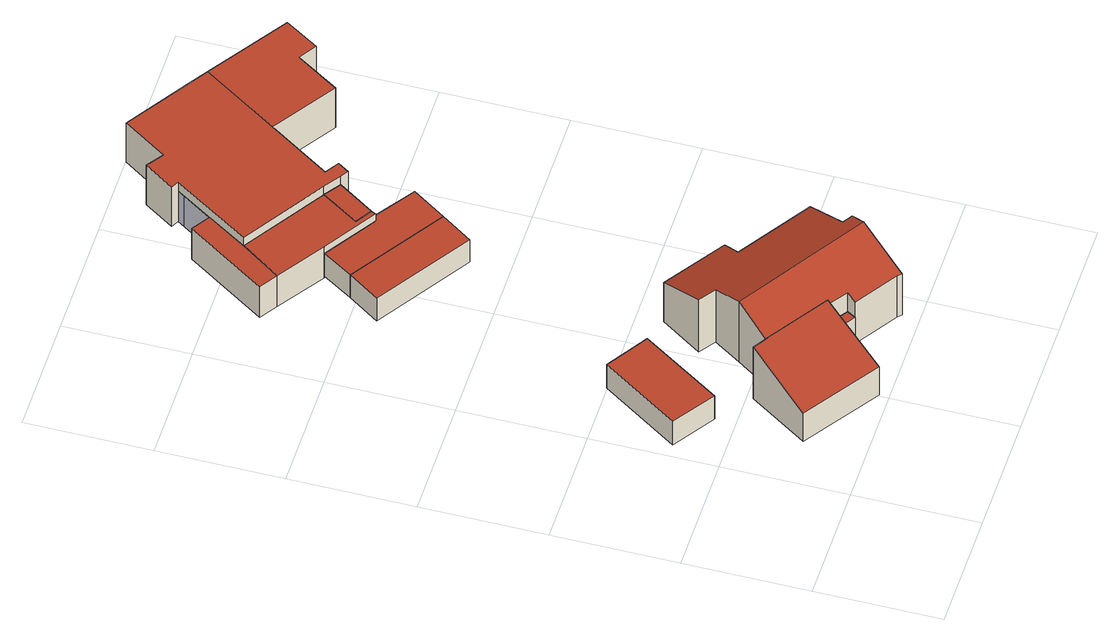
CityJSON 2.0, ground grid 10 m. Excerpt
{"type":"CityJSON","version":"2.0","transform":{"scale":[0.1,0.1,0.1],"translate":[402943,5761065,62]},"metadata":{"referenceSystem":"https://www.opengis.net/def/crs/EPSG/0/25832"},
"CityObjects":{
"building1":{"type":"Building","attributes":{"Gemeindeschluessel":"05515000","Geometrietyp2DReferenz":"3000","function":"31001_2460","roofType":"1000","measuredHeight":2.48},"geometry":[{"type":"Solid","lod":"2","boundaries":[[[[0,1,2,3]],[[4,5,1,0]],[[6,7,5,4]],[[3,2,7,6]],[[4,0,3,6]],[[1,5,7,2]]]],"semantics":{"surfaces":[{"type":"WallSurface"},{"type":"RoofSurface"},{"type":"GroundSurface"}],"values":[[0,0,0,0,1,2]]}}]},
"building2":{"type":"Building","attributes":{"Gemeindeschluessel":"05515000","Geometrietyp2DReferenz":"3000","function":"51009_1610","roofType":"1000","measuredHeight":2.77},"geometry":[{"type":"Solid","lod":"2","boundaries":[[[[8,9,10,11]],[[12,13,9,8]],[[14,15,13,12]],[[11,10,15,14]],[[12,8,11,14]],[[9,13,15,10]]]],"semantics":{"surfaces":[{"type":"WallSurface"},{"type":"RoofSurface"},{"type":"GroundSurface"}],"values":[[0,0,0,0,1,2]]}}]},
"building3":{"type":"Building","attributes":{"Gemeindeschluessel":"05515000","Geometrietyp2DReferenz":"3000","function":"31001_1000"},"address":[{"country":"Germany","locality":"Münster","thoroughfareNumber":"41","thoroughfareName":"Papenbusch"}],"children":["building3-1","building3-2"]},
"building3-1":{"type":"BuildingPart","attributes":{"roofType":"2100","measuredHeight":5.5},"parents":["building3"],"geometry":[{"type":"Solid","lod":"2","boundaries":[[[[16,9,17,18,19]],[[20,21,9,16]],[[22,23,21,20]],[[24,25,23,22]],[[26,27,28,25,24]],[[24,22,20,16,19,26]],[[9,21,23,25,28,17]],[[27,26,19,18]],[[17,28,27,18]]]],"semantics":{"surfaces":[{"type":"WallSurface"},{"type":"RoofSurface"},{"type":"GroundSurface"},{"type":"ClosureSurface"}],"values":[[0,0,0,0,0,1,2,0,3]]}}]},
"building3-2":{"type":"BuildingPart","attributes":{"roofType":"3100","measuredHeight":6.48},"parents":["building3"],"geometry":[{"type":"Solid","lod":"2","boundaries":[[[[29,15,10,30]],[[31,13,15,29]],[[18,17,13,31]],[[32,33,28,27]],[[34,35,33,32]],[[36,37,35,34]],[[38,39,37,36]],[[40,41,39,38]],[[42,43,41,40]],[[44,45,43,42]],[[46,47,45,44]],[[48,49,47,46]],[[50,51,49,48]],[[52,53,51,50]],[[54,55,53,52]],[[56,57,55,54]],[[30,10,57,56]],[[50,48,46,44,42,40,38,36,34,32,52]],[[27,18,31,29,30,56,54,52,32]],[[15,13,17,28,33,35,37,39,41,43,45,47,49,51,53,55,57,10]],[[28,17,18,27]]]],"semantics":{"surfaces":[{"type":"WallSurface"},{"type":"RoofSurface"},{"type":"GroundSurface"},{"type":"ClosureSurface"}],"values":[[0,0,0,0,0,0,0,0,0,0,0,0,0,0,0,0,0,1,1,2,3]]}}]},
"building4":{"type":"Building","attributes":{"Gemeindeschluessel":"05515000","Geometrietyp2DReferenz":"3000","function":"31001_2460","roofType":"1000","measuredHeight":2.43},"geometry":[{"type":"Solid","lod":"2","boundaries":[[[[58,59,60,61]],[[62,63,59,58]],[[64,65,63,62]],[[61,60,65,64]],[[62,58,61,64]],[[59,63,65,60]]]],"semantics":{"surfaces":[{"type":"WallSurface"},{"type":"RoofSurface"},{"type":"GroundSurface"}],"values":[[0,0,0,0,1,2]]}}]},
"building5":{"type":"Building","attributes":{"Gemeindeschluessel":"05515000","Geometrietyp2DReferenz":"3000","function":"31001_2460","roofType":"1000","measuredHeight":2.45},"geometry":[{"type":"Solid","lod":"2","boundaries":[[[[66,67,59,58]],[[68,69,67,66]],[[70,71,69,68]],[[72,73,71,70]],[[62,63,73,72]],[[58,59,63,62]],[[72,70,68,66,58,62]],[[67,69,71,73,63,59]]]],"semantics":{"surfaces":[{"type":"WallSurface"},{"type":"RoofSurface"},{"type":"GroundSurface"}],"values":[[0,0,0,0,0,0,1,2]]}}]},
"building6":{"type":"Building","attributes":{"Gemeindeschluessel":"05515000","Geometrietyp2DReferenz":"3000","function":"51009_1610","roofType":"1000","measuredHeight":3.05},"geometry":[{"type":"Solid","lod":"2","boundaries":[[[[74,75,71,76]],[[77,78,75,74]],[[79,80,78,77]],[[76,71,80,79]],[[77,74,76,79]],[[75,78,80,71]]]],"semantics":{"surfaces":[{"type":"WallSurface"},{"type":"RoofSurface"},{"type":"GroundSurface"}],"values":[[0,0,0,0,1,2]]}}]},
"building7":{"type":"Building","attributes":{"Gemeindeschluessel":"05515000","Geometrietyp2DReferenz":"3000","function":"31001_1000"},"address":[{"country":"Germany","locality":"Münster","thoroughfareNumber":"53","thoroughfareName":"Papenbusch"}],"children":["building7-1","building7-2","building7-3","building7-4"]},
"building7-1":{"type":"BuildingPart","attributes":{"roofType":"1000","measuredHeight":4.2},"parents":["building7"],"geometry":[{"type":"Solid","lod":"2","boundaries":[[[[81,82,83,84]],[[85,86,82,81]],[[87,88,86,85]],[[89,90,88,87]],[[84,83,91,92]],[[89,87,85,81,84,92]],[[82,86,88,90,91,83]],[[91,90,89,92]]]],"semantics":{"surfaces":[{"type":"WallSurface"},{"type":"RoofSurface"},{"type":"GroundSurface"},{"type":"ClosureSurface"}],"values":[[0,0,0,0,0,1,2,3]]}}]},
"building7-2":{"type":"BuildingPart","attributes":{"roofType":"1000","measuredHeight":4.17},"parents":["building7"],"geometry":[{"type":"Solid","lod":"2","boundaries":[[[[93,94,95,96]],[[97,77,98,94,93]],[[99,100,101]],[[102,103,99,101]],[[104,105,103,102]],[[106,107,105,104]],[[108,109,107,106]],[[110,111,109,108]],[[92,91,111,110]],[[112,113,90,89]],[[114,115,113,112]],[[96,95,115,114]],[[112,89,92,110,108,106,104,102,101,116,97,93,96,114]],[[94,98,117,99,103,105,107,109,111,91,90,113,115,95]],[[77,97,116,118]],[[117,98,77,118]],[[118,116,101,100]],[[99,117,118,100]],[[91,92,89,90]]]],"semantics":{"surfaces":[{"type":"WallSurface"},{"type":"RoofSurface"},{"type":"GroundSurface"},{"type":"ClosureSurface"}],"values":[[0,0,0,0,0,0,0,0,0,0,0,0,1,2,0,3,0,3,3]]}}]},
"building7-3":{"type":"BuildingPart","attributes":{"roofType":"1000","measuredHeight":3.27},"parents":["building7"],"geometry":[{"type":"Solid","lod":"2","boundaries":[[[[119,120,121,122]],[[123,124,120,119]],[[74,125,98,77]],[[76,126,125,74]],[[122,121,126,76]],[[74,77,118,123,119,122,76]],[[120,124,117,98,125,126,121]],[[117,124,123,118]],[[117,118,77,98]]]],"semantics":{"surfaces":[{"type":"WallSurface"},{"type":"RoofSurface"},{"type":"GroundSurface"},{"type":"ClosureSurface"}],"values":[[0,0,0,0,0,1,2,3,3]]}}]},
"building7-4":{"type":"BuildingPart","attributes":{"roofType":"1000","measuredHeight":3.26},"parents":["building7"],"geometry":[{"type":"Solid","lod":"2","boundaries":[[[[127,128,124,123]],[[129,130,128,127]],[[131,132,130,129]],[[100,131,129,127,123,118]],[[128,130,132,99,117,124]],[[100,99,132,131]],[[99,100,118,117]],[[117,118,123,124]]]],"semantics":{"surfaces":[{"type":"WallSurface"},{"type":"RoofSurface"},{"type":"GroundSurface"},{"type":"ClosureSurface"}],"values":[[0,0,0,1,2,3,3,3]]}}]}
},
"vertices":[
[44,198,41],[44,198,16],[3,136,16],[3,136,41],[77,177,41],[77,177,16],[36,114,41],[36,114,16],
[118,47,46],[118,47,18],[135,36,18],[135,36,46],[123,54,46],[123,54,18],[139,43,46],[139,43,18],
[118,47,70],[122,53,18],[122,53,66],[122,53,73],[91,5,48],[91,5,18],[31,45,48],[31,45,18],[62,92,73],[62,92,18],[75,84,73],[75,84,66],[75,84,18],
[139,43,66],[135,36,62],[123,54,66],[94,112,83],[94,112,18],[108,134,74],[108,134,18],[95,143,74],[95,143,18],[117,176,60],[117,176,18],[165,144,60],[165,144,18],[156,131,66],[156,131,18],[214,93,66],[214,93,18],[195,63,78],[195,63,18],[203,58,78],[203,58,18],[200,54,80],[200,54,18],[195,47,83],[195,47,18],[172,11,62],[172,11,18],[169,14,62],[169,14,18],
[85,405,32],[85,405,8],[68,380,8],[68,380,32],[160,356,32],[160,356,8],[143,331,32],[143,331,8],
[100,429,32],[100,429,8],[142,402,32],[142,402,8],[144,406,32],[144,406,8],[178,383,32],[178,383,8],
[131,414,39],[131,414,8],[144,406,39],[150,444,39],[150,444,8],[163,435,39],[163,435,8],
[282,488,48],[282,488,6],[299,515,6],[299,515,48],[268,497,48],[268,497,6],[246,463,48],[246,463,6],[196,496,48],[196,496,6],[236,557,6],[236,557,48],
[163,435,48],[163,435,6],[169,431,6],[169,431,48],[150,444,48],[150,444,6],[124,547,6],[124,547,39],[124,547,48],[118,550,48],[118,550,6],[134,574,48],[134,574,6],[147,565,48],[147,565,6],[170,600,48],[170,600,6],[219,568,48],[219,568,6],[164,447,48],[164,447,6],[175,440,48],[175,440,6],[85,486,48],[85,486,6],[85,486,39],
[100,429,39],[100,429,6],[142,402,6],[142,402,39],[63,454,39],[63,454,6],[131,414,6],[144,406,6],
[49,463,39],[49,463,6],[91,527,39],[91,527,6],[105,518,39],[105,518,6]
]}
